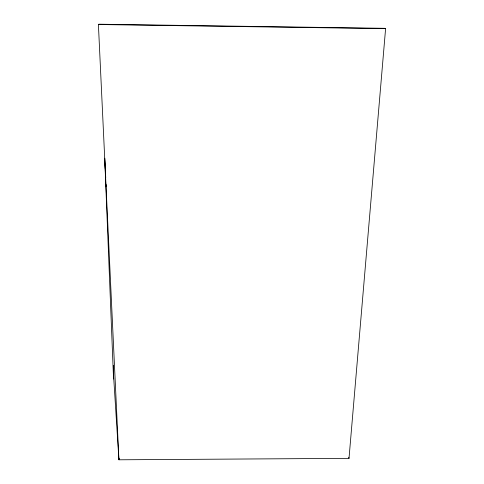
<?xml version="1.0" encoding="UTF-8"?>
<svg xmlns="http://www.w3.org/2000/svg" width="484" height="484" viewBox="0 0 484 484"><rect width="100%" height="100%" fill="white"/><g stroke="black" fill="none" stroke-linecap="round" stroke-linejoin="round"><path stroke-width="0.73" d="M349.012 458.354L385.597 28.653L384.877 28.32L98.857 24.2L98.403 24.521L118.925 459.8L349.012 458.354L348.71 457.247M113.692 377.526L118.925 459.8L119.179 458.348M98.403 24.521L385.597 28.653M105.264 168.722L104.707 158.177L113.552 378.99L113.347 365.402M105.421 171.729L105.742 177.755M106.105 184.531L106.226 186.788"/></g></svg>
